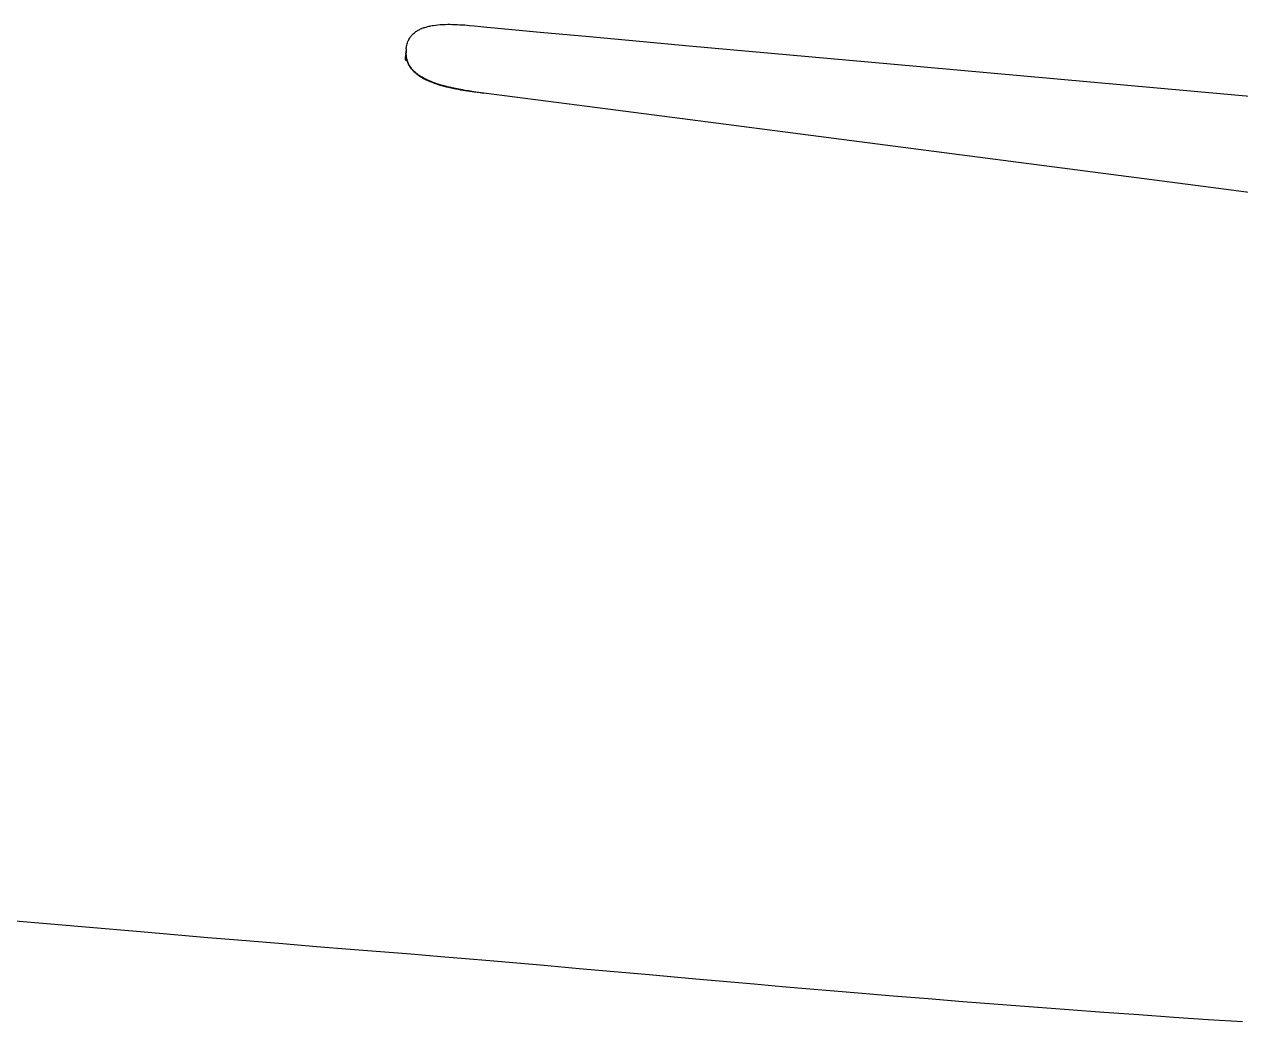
# Model space of a CAD drawing. Extents: x -62750 to 17911, y -49048 to 6133.
# Drawn here: x -6803 to -4420, y -2306 to -353 of the extents above; entities that cross this region are included whole.
import ezdxf

# ---------------------------------------------------------------- set-up
doc = ezdxf.new("R2010")
doc.units = 0
doc.layers.get('0').update_dxf_attribs({"linetype": 'CONTINUOUS'})

msp = doc.modelspace()

# ---------------------------------------------------------------- linework, layer by layer
at = {"color": 7, "ltscale": 3.96729e-05}
msp.add_line((-6055.2, -410.6), (-6055.2, -410.6), dxfattribs=at)
msp.add_line((-6055.2, -410.6), (-6055.2, -410.6), dxfattribs=at)
at = {"color": 7}
for points in [[(-6054.7, -400.8), (-6054.5, -399.1), (-6054.2, -397.4), (-6053.9, -395.5), (-6053.5, -393.7), (-6052.9, -391.4), (-6052.3, -389.2), (-6051.4, -386.8), (-6050.9, -385.5), (-6050.3, -384.3), (-6049.4, -382.4), (-6048.4, -380.6), (-6047.3, -379), (-6046.2, -377.3), (-6045.1, -375.9), (-6044, -374.6), (-6042.9, -373.4), (-6041.7, -372.2), (-6040.2, -370.8), (-6038.7, -369.5), (-6037.2, -368.3), (-6035.6, -367.1), (-6034.1, -366.2), (-6032.6, -365.2), (-6031.1, -364.3), (-6029.5, -363.5), (-6028.1, -362.8), (-6026.5, -362), (-6024.9, -361.3), (-6023.2, -360.6), (-6021.5, -360), (-6019.8, -359.4), (-6018, -358.8), (-6016.2, -358.2), (-6014.4, -357.7), (-6012.3, -357.2), (-6010.3, -356.7), (-6008.2, -356.2), (-6006.1, -355.8), (-6003.8, -355.4), (-6001.6, -355), (-5997, -354.4), (-5992.5, -353.9), (-5987.9, -353.5), (-5983.1, -353.2), (-5978.2, -353), (-5973.4, -352.9), (-5968.7, -352.9), (-5963.7, -353), (-5958.8, -353.1), (-5954, -353.3), (-5949.3, -353.6), (-5944.4, -353.9), (-5939.6, -354.2), (-5930.4, -355), (-5921.2, -355.8), (-5908.4, -357.2), (-5896.6, -358.4), (-5889.2, -359.1)], [(-5889.2, -359.1), (-5792.4, -368.1), (-5695.7, -377), (-5597.9, -385.9), (-5500.1, -394.7), (-5303.4, -412.5), (-5106.2, -430.2), (-3923.8, -536.4), (-3333.1, -589.4), (-2742, -642.2), (-2151.2, -695.3), (-1954, -713), (-1822.1, -724.9), (-1756.1, -730.7), (-1656.4, -739.6), (-1556.7, -748.4)], [(-6054.7, -400.8), (-6054.8, -402.1), (-6054.9, -402.9), (-6054.9, -403.3), (-6055, -403.7), (-6054.9, -404.2), (-6054.8, -404.8), (-6054.8, -405.3), (-6054.8, -405.5)], [(-6055.2, -410.6), (-6055.4, -412.1), (-6055.5, -413.1), (-6056, -415.1), (-6056.4, -416.7), (-6056.5, -417.5), (-6056.7, -418.8), (-6056.7, -419.4), (-6056.7, -420.7), (-6056.7, -421.9)], [(-6056.6, -418.4), (-6056.7, -419.6), (-6056.7, -420.7), (-6056.7, -421.9)], [(-6056.6, -418.4), (-6056.7, -419.1), (-6056.7, -419.4), (-6056.6, -420), (-6056.5, -420.4), (-6056.3, -420.9), (-6055.9, -421.6), (-6055.1, -422.4), (-6054.8, -422.7), (-6054, -423.4), (-6053.1, -424.1), (-6053.1, -424.1), (-6053.1, -424.1), (-6053.1, -424.1), (-6053.3, -424), (-6053.6, -423.8), (-6053.6, -423.7), (-6053.6, -423.7), (-6053.6, -423.7), (-6053.6, -423.7), (-6053.6, -423.7), (-6053.6, -423.7), (-6053.6, -423.8), (-6053.4, -424), (-6052.9, -424.4)], [(-6056.7, -421.9), (-6056.6, -422.1), (-6056.5, -422.3), (-6056.2, -422.4), (-6055.9, -422.6), (-6055.3, -422.8), (-6054.5, -423.1)], [(-6056.7, -421.9), (-6056.7, -422), (-6056.6, -422.2), (-6056.3, -422.4), (-6055.9, -422.6), (-6055.4, -422.8), (-6054.5, -423)], [(-6055.2, -410.6), (-6055.2, -410.7), (-6055.2, -410.7), (-6055.2, -410.7), (-6055.2, -410.7), (-6055.2, -410.7), (-6055.2, -410.7), (-6055.2, -411.1), (-6055.4, -411.9), (-6055.8, -413.8), (-6056.3, -416.1), (-6056.5, -417.7), (-6056.6, -418.4)], [(-6055.2, -410.6), (-6055.2, -410.6), (-6055.2, -410.6), (-6055.1, -410.2), (-6055, -408.2), (-6054.9, -405.9)], [(-5902.7, -487.5), (-5912.9, -486.2), (-5918.2, -485.5), (-5926.4, -484.3), (-5932.6, -483.4), (-5939, -482.3), (-5943.7, -481.5), (-5948.4, -480.7), (-5954.8, -479.5), (-5961.1, -478.2), (-5967.5, -476.8), (-5973.8, -475.3), (-5980.2, -473.6), (-5983.3, -472.7), (-5986.4, -471.8), (-5992.1, -470.1), (-5994.9, -469.2), (-5997.7, -468.2), (-6001.8, -466.7), (-6005.9, -465.1), (-6009.9, -463.4), (-6013.9, -461.6), (-6017.8, -459.7), (-6021.5, -457.7), (-6023.4, -456.7), (-6025.3, -455.6), (-6027, -454.5), (-6028.8, -453.4), (-6030.4, -452.3), (-6031.9, -451.2), (-6033.4, -450.1), (-6034.8, -449), (-6036.7, -447.4), (-6038.5, -445.8), (-6040.3, -444.1), (-6042.3, -442), (-6044.2, -439.9), (-6046, -437.6), (-6046.8, -436.5), (-6047.6, -435.3), (-6048.4, -434.1), (-6049.1, -432.9), (-6050.4, -430.6), (-6051.5, -428.2), (-6052.4, -425.8), (-6052.9, -424.5), (-6053.3, -423.3), (-6053.8, -421.3), (-6054.2, -419.4), (-6054.6, -417.4), (-6054.8, -415.4), (-6054.9, -414.1), (-6055, -412.7), (-6055.1, -409.9), (-6055, -407.7), (-6054.8, -405.5)], [(-6054.8, -405.5), (-6055, -408.3), (-6055.1, -411), (-6055, -413.7), (-6054.7, -416.4), (-6054.3, -419), (-6053.7, -421.6), (-6053, -424.1), (-6052.2, -426.5), (-6051.2, -428.9), (-6050, -431.2), (-6048.7, -433.5), (-6047.3, -435.7), (-6045.8, -437.8), (-6044.2, -439.9), (-6042.4, -441.9), (-6041.4, -443), (-6040.3, -444.1), (-6039.1, -445.3), (-6037.9, -446.4), (-6035.4, -448.5), (-6032.8, -450.5), (-6031.3, -451.6), (-6029.8, -452.7), (-6028.1, -453.8), (-6026.5, -454.9), (-6023.1, -456.8), (-6019.7, -458.7), (-6016.1, -460.5), (-6012.5, -462.3), (-6008.9, -463.9), (-6005.1, -465.4), (-6002.6, -466.4), (-6000, -467.4), (-5994.9, -469.2), (-5989.3, -471), (-5983.6, -472.7), (-5977.9, -474.2), (-5972.1, -475.7), (-5966.3, -477.1), (-5960.5, -478.3), (-5956.2, -479.2), (-5951.9, -480.1), (-5943.3, -481.6), (-5936.1, -482.8), (-5929.1, -483.9), (-5919.9, -485.2), (-5914, -486), (-5902.7, -487.5)], [(-6053.3, -423.1), (-6053.5, -422.5), (-6053.6, -422.4), (-6053.6, -422.4), (-6053.6, -422.4), (-6053.5, -422.6), (-6052.5, -425.6)], [(-6052.5, -425.5), (-6051.6, -427.8), (-6050.6, -430.1), (-6050, -431.4), (-6049.3, -432.7), (-6048.6, -433.9), (-6047.9, -435.1), (-6047.1, -436.3), (-6046.3, -437.5), (-6045.3, -438.7), (-6044.4, -439.9), (-6043, -441.6), (-6041.6, -443.1), (-6039.8, -445), (-6037.9, -446.9), (-6036.4, -448.2), (-6034.9, -449.4), (-6033.3, -450.7), (-6031.7, -451.9), (-6029.9, -453.1), (-6028.1, -454.3), (-6026.3, -455.5), (-6024.4, -456.7), (-6022.5, -457.8), (-6020.6, -458.8), (-6018.6, -459.9), (-6016.6, -460.9), (-6012.6, -462.8), (-6008.4, -464.6), (-6004, -466.4), (-5999.6, -468), (-5995.1, -469.6), (-5990.5, -471.1), (-5985.8, -472.4), (-5981.2, -473.7), (-5976.4, -475), (-5971.7, -476.1), (-5966.9, -477.2), (-5962.2, -478.2), (-5957.4, -479.2), (-5952.7, -480.1), (-5948.1, -480.9), (-5938.9, -482.5), (-5930.1, -483.8), (-5921.6, -485.1), (-5909.9, -486.6), (-5902.7, -487.6)], [(-1686.5, -1037), (-3491.3, -801.4), (-4493.8, -670.7), (-5297.4, -566.1), (-5498.4, -540), (-5700.2, -513.8), (-5902.7, -487.6)], [(-9477.5, -1892.9), (-8784, -1947.7), (-8645.3, -1958.7), (-8437, -1975.3), (-8228.8, -1992), (-8020.5, -2008.7), (-7812.1, -2025.6), (-7706.8, -2034.2), (-7601.5, -2042.8), (-7497, -2051.4), (-7392.4, -2060.1), (-7252.8, -2071.8), (-7113.2, -2083.5), (-6973.7, -2095.4), (-6881.8, -2103.3), (-6698.1, -2119.1), (-6560.3, -2130.9), (-6442.9, -2140.9), (-6384.2, -2145.8), (-6296.2, -2153.2), (-6230.2, -2158.6), (-6164.1, -2163.9)], [(-6164.1, -2163.9), (-6104.9, -2168.6), (-6045.8, -2173.4), (-5986.6, -2178.3), (-5938.7, -2182.3), (-5890.9, -2186.4), (-5837.7, -2191), (-5784.5, -2195.6), (-5715.9, -2201.7), (-5670.3, -2205.7), (-5578.9, -2213.9), (-5487.4, -2222), (-5441.6, -2226.1), (-5373, -2232.1), (-5318.5, -2236.9), (-5263.9, -2241.6), (-5216.6, -2245.6), (-5169.2, -2249.6), (-5100.9, -2255.3), (-5032.5, -2260.9), (-4964.1, -2266.4), (-4895.1, -2271.8), (-4826, -2277.1), (-4756.9, -2282.2), (-4688.3, -2287.2), (-4619.8, -2292.1), (-4551.3, -2296.9), (-4483.8, -2301.5), (-4416.4, -2305.9)]]:
    msp.add_lwpolyline(points, dxfattribs=at)

doc.saveas('drawing.dxf')
